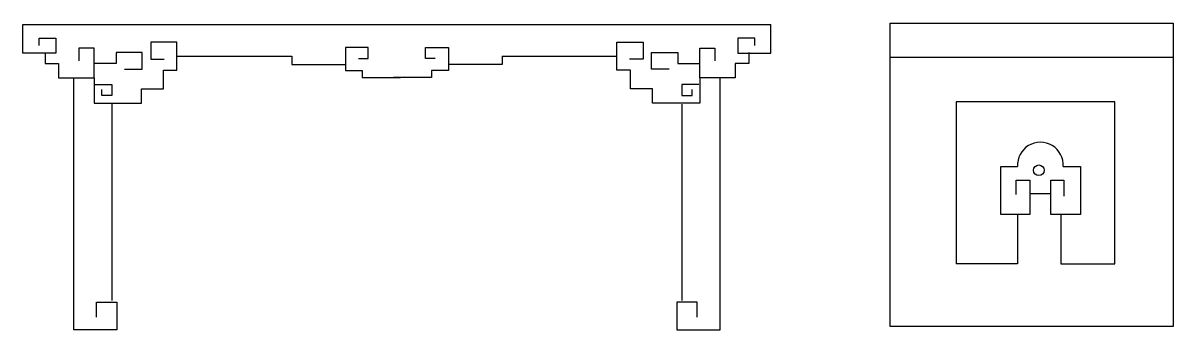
# Model space of a CAD drawing. Header units: millimetres. Extents: x 0 to 950, y 0 to 253.
import ezdxf

# ---------------------------------------------------------------- set-up
doc = ezdxf.new("R2010")
doc.units = ezdxf.units.MM

msp = doc.modelspace()

# ---------------------------------------------------------------- linework, layer by layer
for p, q in [((0, 252), (617.56, 252)), ((285.06, 232.88), (266.32, 232.88)), ((266.32, 232.88), (266.32, 214.16)), ((285.06, 224.02), (285.06, 232.88)), ((332.5, 232.88), (351.24, 232.88)), ((332.5, 224.02), (332.5, 232.88)), ((351.24, 232.88), (351.24, 214.16)), ((127.17, 225.83), (221.94, 225.83)), ((221.94, 225.83), (221.94, 219.09)), ((221.94, 219.09), (266.32, 219.09)), ((277.17, 224.02), (285.06, 224.02)), ((340.39, 224.02), (332.5, 224.02)), ((395.62, 219.09), (351.24, 219.09)), ((395.62, 225.83), (395.62, 219.09)), ((395.62, 225.83), (490.39, 225.83)), ((716.1, 225.09), (949.66, 225.09)), ((266.32, 214.16), (280.12, 214.16)), ((280.12, 214.16), (280.12, 208.25)), ((351.24, 214.16), (337.43, 214.16)), ((337.43, 214.16), (337.43, 208.25)), ((280.12, 208.25), (311.68, 208.25)), ((337.43, 208.25), (305.88, 208.25))]:
    msp.add_line(p, q)
for points in [[(13.28, 234.55), (13.28, 240.83), (27.25, 240.83), (27.25, 228.27), (0, 228.27), (0, 252)], [(604.28, 234.55), (604.28, 240.83), (590.31, 240.83), (590.31, 228.27), (617.56, 228.27), (617.56, 252)], [(18.17, 228.97), (18.17, 219.89), (29.35, 219.89), (29.35, 208.02), (58.7, 208.02), (58.7, 187.08), (97.83, 187.08), (97.83, 198.95), (115.99, 198.95), (115.99, 214.31), (127.17, 214.31), (127.17, 237.34), (105.51, 237.34), (105.51, 223.38), (116.69, 223.38)], [(58.7, 208.02), (58.7, 232.46), (46.12, 232.46), (46.12, 221.99)], [(83.85, 215.01), (98.52, 215.01), (98.52, 228.97), (76.86, 228.97), (76.86, 219.89), (58.7, 219.89)], [(599.39, 228.97), (599.39, 219.89), (588.21, 219.89), (588.21, 208.02), (558.86, 208.02), (558.86, 187.08), (519.73, 187.08), (519.73, 198.95), (501.57, 198.95), (501.57, 214.31), (490.39, 214.31), (490.39, 237.34), (512.05, 237.34), (512.05, 223.38), (500.87, 223.38)], [(533.71, 215.01), (519.03, 215.01), (519.03, 228.97), (540.7, 228.97), (540.7, 219.89), (558.86, 219.89)], [(558.86, 208.02), (558.86, 232.46), (571.44, 232.46), (571.44, 221.99)], [(60.79, 10.47), (60.79, 23.04), (77.56, 23.04), (77.56, 0), (41.93, 0), (41.93, 208.02)], [(59.39, 202.44), (73.37, 202.44), (73.37, 193.36), (64.98, 193.36), (64.98, 198.25)], [(556.77, 10.47), (556.77, 23.04), (540, 23.04), (540, 0), (575.63, 0), (575.63, 208.02)], [(558.17, 202.44), (544.19, 202.44), (544.19, 193.36), (552.58, 193.36), (552.58, 198.25)], [(73.37, 186.38), (73.37, 24.43)], [(544.19, 186.38), (544.19, 24.43)], [(857.06, 95.38), (857.06, 54.65), (901.59, 54.65), (901.59, 188.11), (770.51, 188.11), (770.51, 54.65)], [(820.06, 111.67), (820.06, 123.57), (831.35, 123.57), (831.35, 95.38), (807.51, 95.38), (807.51, 134.85), (821.31, 134.85)], [(858.94, 134.85), (873.37, 134.85), (873.37, 95.38), (848.91, 95.38), (848.91, 123.57), (859.57, 123.57), (859.57, 110.41)], [(848.28, 112.29), (831.35, 112.29)], [(821.31, 95.38), (821.31, 54.65), (770.51, 54.65)]]:
    msp.add_lwpolyline(points)
msp.add_lwpolyline([(716.1, 253.2), (949.66, 253.2), (949.66, 3), (716.1, 3)], close=True)
msp.add_circle((838.87, 131.72), 4.39)
msp.add_arc((840.13, 136.05), 18.85, 356.36098, 183.63902)

doc.saveas('drawing.dxf')
